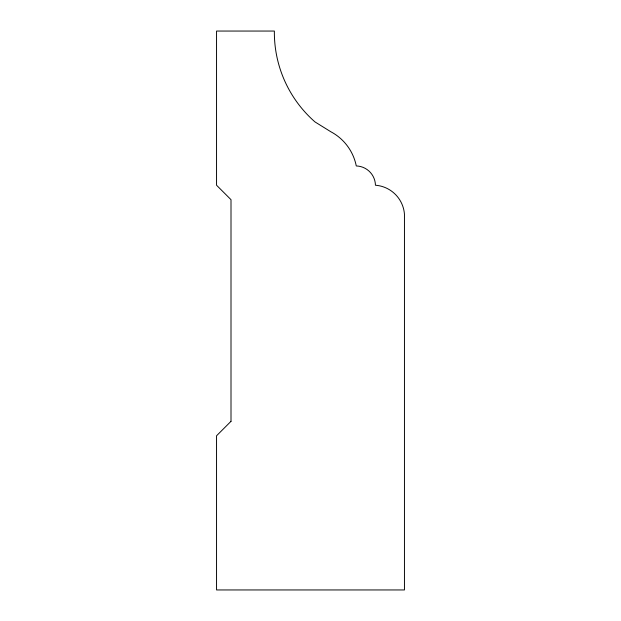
<?xml version="1.0" encoding="UTF-8"?>
<svg xmlns="http://www.w3.org/2000/svg" width="621" height="621" viewBox="0 0 621 621"><rect width="100%" height="100%" fill="white"/><g stroke="black" fill="none" stroke-linecap="round" stroke-linejoin="round"><path stroke-width="0.93" d="M231.004 421.317L216.55 435.771L216.55 589.95L404.45 589.95L404.45 214.136A31.461 31.461 0 0 0 375.449 185.229A19.717 19.717 0 0 0 356.275 165.954A49.664 49.664 0 0 0 330.76 131.714L315.026 121.949A118.976 118.976 0 0 1 274.366 31.05L216.55 31.05L216.55 185.229L231.004 199.683L231.004 421.317"/></g></svg>
